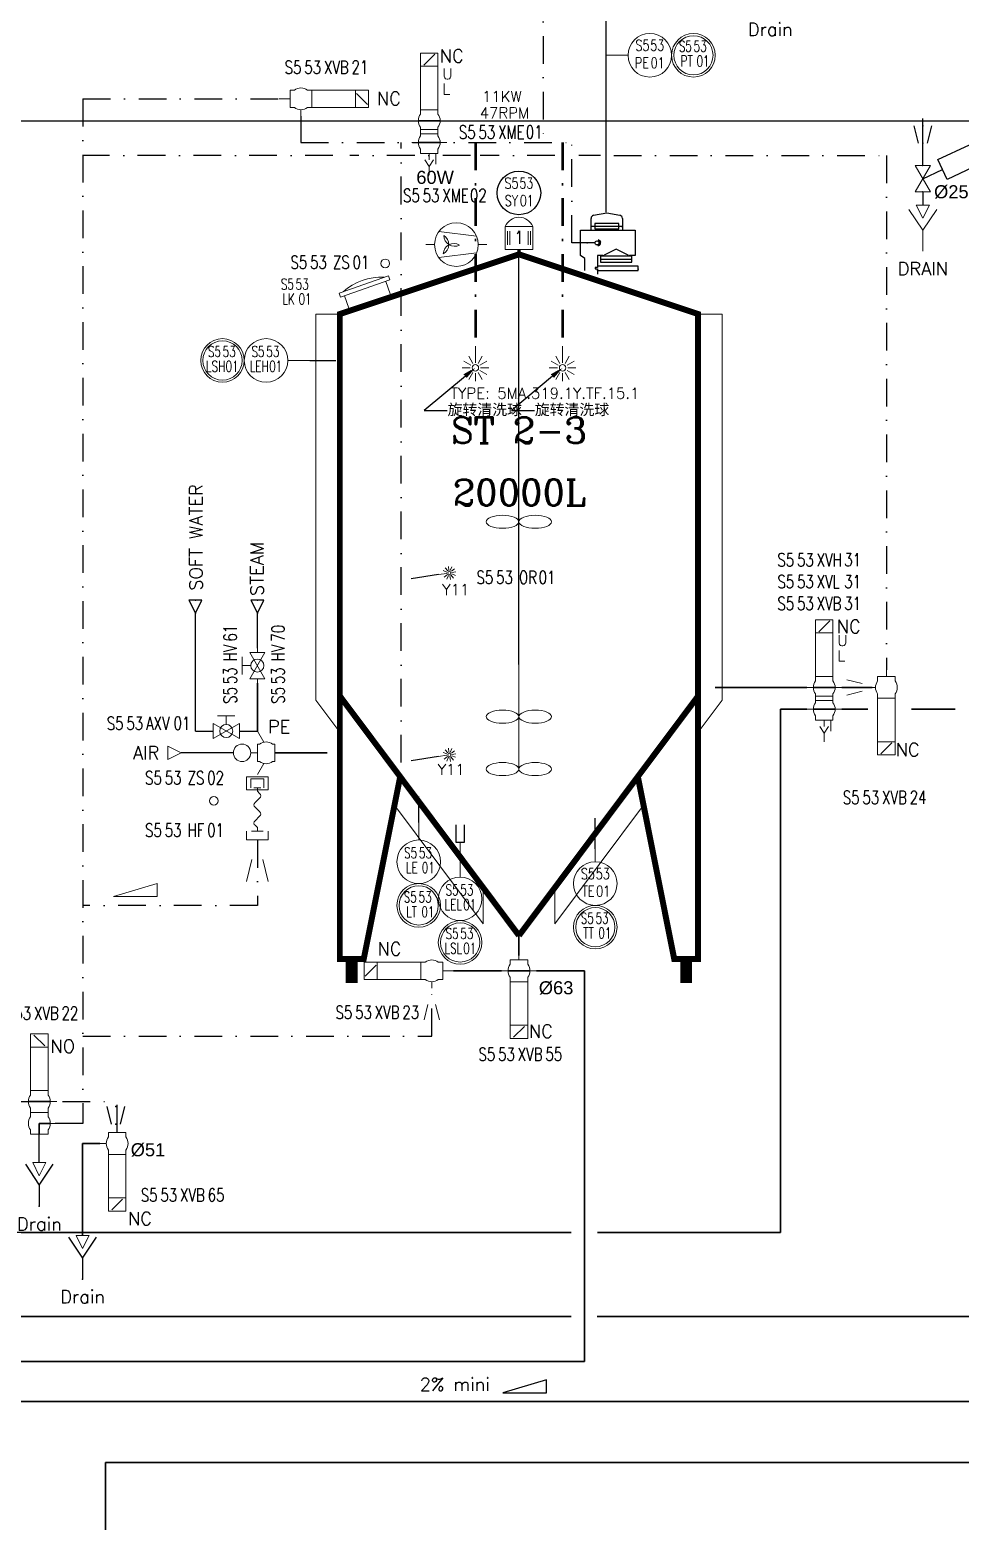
# Model space of a CAD drawing. Header units: inches. Extents: x 17763 to 19859, y 23751 to 24845.
# Drawn here: x 18336 to 18549.3, y 24300.3 to 24642.4 of the extents above; entities that cross this region are included whole.
import ezdxf
from ezdxf import colors
from ezdxf.entities.mleader import LeaderData, LeaderLine
from ezdxf.enums import TextEntityAlignment as Align
from ezdxf.math import Vec2, Vec3

# ---------------------------------------------------------------- set-up
doc = ezdxf.new("R2010")
doc.units = ezdxf.units.IN
doc.header["$MEASUREMENT"] = 0
doc.linetypes.add('DASHDOT2', pattern=[12.7, 6.35, -3.175, 0, -3.175])
for name, color, linetype, lineweight in [('15 Pipe Drain', 32, 'Continuous', 30), ('17 Pipe CIP', 4, 'DASHDOT2', 50), ('19 Pipe Process', 30, 'Continuous', 30), ('31 Equipment', 7, 'Continuous', 9), ('33 Instruments Labels', 7, 'Continuous', 9), ('43 TXT English', 7, 'Continuous', 9), ('44 TXT French', 7, 'Continuous', 9)]:
    doc.layers.add(name, color=color, linetype=linetype, lineweight=lineweight)
for name, color, linetype in [('CUVERIE', 7, 'Continuous'), ('DIAMETRE', 7, 'Continuous'), ('MATERIEL-DIVERS', 7, 'Continuous'), ('POMPES-PROCESS', 7, 'Continuous'), ('REPERES', 7, 'Continuous'), ('techn-data', 7, 'Continuous'), ('TEXTE', 7, 'Continuous'), ('TEXTES', 7, 'Continuous'), ('TUYAUTERIE-AIR INSTRUMENT', 3, 'Continuous'), ('TUYAUTERIE-EAU', 5, 'Continuous'), ('TUYAUTERIE-EGOUT', 32, 'Continuous'), ('TUYAUTERIE-GAZ', 3, 'Continuous'), ('TUYAUTERIE-NEP', 4, 'DASHDOT2'), ('TUYAUTERIE-VAPEUR', 6, 'Continuous'), ('TXT_FR', 7, 'Continuous'), ('VANNES', 7, 'Continuous')]:
    doc.layers.add(name, color=color, linetype=linetype)
doc.layers.get('REPERES').off()
doc.styles.add('ROMANC', font='romanc')
doc.styles.add('ROMANS', font='ROMANS.SHX')
doc.styles.add('ROMANT', font='romant')
doc.styles.get("Standard").update_dxf_attribs({"font": 'arial.ttf'})

# ---------------------------------------------------------------- blocks, each defined once
blk = doc.blocks.new('EGOUT')
at = {"color": 7}
for p, q in [((-3.2, 9.61), (0, 4.81)), ((0, 4.81), (3.2, 9.61)), ((0, 4.81), (0, 0))]:
    blk.add_line(p, q, dxfattribs=at)
at = {"color": 7, "extrusion": (0, -1, 0)}
blk.add_point((0, 0), dxfattribs=at)
at = {"layer": 'POMPES-PROCESS', "style": 'ROMANS'}
blk.add_attdef('EGOUT', text='', height=3, dxfattribs=at).set_placement((0, -4), align=Align.MIDDLE)
blk = doc.blocks.new('APV-VLV-SSEAT-SW44-4')
at = {"layer": '31 Equipment', "ltscale": 38}
for p, q in [((1.25, 20.25), (-1.25, 17.75)), ((-2, 7.5), (-2, 6.5)), ((2, 7.5), (2, 6.5)), ((-4, 5), (-2.5, 5)), ((-2, 2.5), (-2, 3.5)), ((2, 2.5), (2, 3.5)), ((-2.5, 0), (-4, 0)), ((-2, 2.5), (2, 2.5)), ((-2, 2.5), (-2, 1.5)), ((2, 2.5), (2, 1.5)), ((-2, -1.5), (-2, -2.5)), ((-2, -2.5), (2, -2.5)), ((0, -2.5), (0, -5)), ((2, -1.5), (2, -2.5))]:
    blk.add_line(p, q, dxfattribs=at)
at = {"layer": '31 Equipment', "lineweight": 30}
for p, q in [((-2.5, 5), (2.5, 5)), ((-2.5, 0), (0, 0)), ((0, 0), (0, -2.5))]:
    blk.add_line(p, q, dxfattribs=at)
at = {"layer": '31 Equipment'}
blk.add_line((2.5, 5), (4, 5), dxfattribs=at)
at = {"layer": '31 Equipment', "ltscale": 38}
for points in [[(-2, 17.5), (2, 17.5), (2, 20.5), (-2, 20.5)], [(-2, 7.5), (2, 7.5), (2, 17.5), (-2, 17.5)]]:
    blk.add_lwpolyline(points, close=True, dxfattribs=at)
for centre, start, end in [((0, 5), 143.1301, 216.8699), ((0, 5), 323.1301, 36.8699), ((0, 0), 143.1301, 216.8699), ((0, 0), 323.1301, 36.8699)]:
    blk.add_arc(centre, 2.5, start, end, dxfattribs=at)
blk = doc.blocks.new('APV-SIGN-ARW-FLOW-1')
at = {"layer": '31 Equipment'}
for p, q in [((-1.5, -1.5), (-1.5, 1.5)), ((-1.5, 1.5), (1.5, 0)), ((1.5, 0), (-1.5, -1.5))]:
    blk.add_line(p, q, dxfattribs=at)
blk = doc.blocks.new('APV-INS-M-L-LE2')
at = {"layer": '31 Equipment', "color": 7}
blk.add_line((5, 0), (13, 0), dxfattribs=at)
at = {"layer": '31 Equipment', "lineweight": 25}
blk.add_lwpolyline([(17, 1), (13, 1), (13, 0), (13, -1), (17, -1)], dxfattribs=at)
at = {"layer": '31 Equipment', "color": 7}
blk.add_circle((0, 0), 5, dxfattribs=at)
at = {"layer": '33 Instruments Labels', "style": 'ROMANS', "width": 0.8}
blk.add_attdef('LE?', text='', height=3, dxfattribs=at).set_placement((0, 0), align=Align.MIDDLE)
blk = doc.blocks.new('APV-INS-F-L-LS')
at = {"layer": '31 Equipment'}
for radius in [5, 4.5]:
    blk.add_circle((0, 0), radius, dxfattribs=at)
at = {"layer": '33 Instruments Labels', "style": 'ROMANS', "width": 0.8}
blk.add_attdef('LS?', text='', height=3, dxfattribs=at).set_placement((0, 0), align=Align.MIDDLE)
blk = doc.blocks.new('APV-INS-M-L-TE')
at = {"layer": '31 Equipment', "color": 7}
blk.add_line((0, -5), (0, -10), dxfattribs=at)
blk.add_circle((0, 0), 5, dxfattribs=at)
at = {"layer": '33 Instruments Labels', "style": 'ROMANS', "width": 0.8, "flags": 8}
blk.add_attdef('TE', text='', height=3, dxfattribs=at).set_placement((0, 0), align=Align.MIDDLE)
blk = doc.blocks.new('APV-INS-F-L-TT')
at = {"layer": '31 Equipment'}
for radius in [5, 4.5]:
    blk.add_circle((0, 0), radius, dxfattribs=at)
blk = doc.blocks.new('APV-TNK-ACC-MOT-1')
at = {"layer": '31 Equipment', "color": 7}
for p, q in [((3.15, 6.4), (-3.15, 6.4)), ((-3.15, 6.4), (-3.15, 1.15)), ((-2.64, 5.35), (-2.64, 2.2)), ((-2.1, 5.35), (-2.1, 2.2)), ((2.1, 5.35), (2.1, 2.2)), ((2.66, 5.35), (2.66, 2.2)), ((3.15, 1.15), (3.15, 6.4)), ((-3.15, 1.15), (3.15, 1.15))]:
    blk.add_line(p, q, dxfattribs=at)
blk.add_arc((0, 5.09), 3.41, 22.6199, 157.3801, dxfattribs=at)
at = {"layer": '31 Equipment', "ltscale": 38}
blk.add_point((0, 0), dxfattribs=at)
at = {"layer": '31 Equipment', "color": 7}
blk.add_trace([(-0.39, 0), (0.39, 0), (-0.39, 1.15), (0.39, 1.15)], dxfattribs=at)
at = {"layer": '31 Equipment', "style": 'ROMANT', "width": 0.8}
blk.add_text('1', height=3, dxfattribs=at).set_placement((0, 3.89), align=Align.MIDDLE)
blk = doc.blocks.new('APV-TNK-ACC-MANHOLE-1')
at = {"layer": '31 Equipment'}
for p, q in [((-6, 3), (-6, 4)), ((-6, 4), (6, 4)), ((6, 3), (6, 4)), ((-6, 3), (6, 3)), ((-5, 0), (-5, 3)), ((5, 3), (5, 0))]:
    blk.add_line(p, q, dxfattribs=at)
blk.add_arc((0, -8), 13, 67.3801, 112.6199, dxfattribs=at)
blk = doc.blocks.new('APV-INS-POS-GEN-1')
at = {"layer": '31 Equipment', "color": 5}
blk.add_circle((0, 0), 1, dxfattribs=at)
blk = doc.blocks.new('APV-TNK-ACC-AGIT-1')
at = {"layer": '31 Equipment'}
blk.add_line((0, 0), (0, -8), dxfattribs=at)
for centre in [(-2.5, -8), (2.5, -8)]:
    blk.add_ellipse(centre, major_axis=(-2.5, 0), ratio=0.4, dxfattribs=at)
blk = doc.blocks.new('APV-FTG-CONX-QUICK-1')
at = {"layer": '31 Equipment'}
for p, q in [((-0.5, 2.5), (2.5, 2.5)), ((-0.5, -2.5), (-0.5, 2.5)), ((0, 1.5), (2, 1.5)), ((0, 0.83), (0, -0.83)), ((2, 1.5), (2, -1.5)), ((2.5, 2.5), (2.5, -2.5)), ((2.5, -2.5), (-0.5, -2.5)), ((0, -0.83), (0, -0.83)), ((2, -1.5), (0, -1.5))]:
    blk.add_line(p, q, dxfattribs=at)
blk = doc.blocks.new('APV-FTG-CONX-HOSE-1')
at = {"layer": '31 Equipment'}
for p, q in [((-4.17, 0), (-5, 0)), ((4.17, 0), (5, 0))]:
    blk.add_line(p, q, dxfattribs=at)
for points in [[(-4.17, 0), (-3.63, 0.5), (-3.42, 0.71), (-3.13, 0.79), (-2.83, 0.71), (-2.58, 0.5), (-1.54, -0.5), (-1.33, -0.71), (-1.04, -0.79), (-0.75, -0.71), (-0.5, -0.5), (0, 0)], [(0, 0), (0.54, 0.5), (0.75, 0.71), (1.04, 0.79), (1.33, 0.71), (1.58, 0.5), (2.62, -0.5), (2.83, -0.71), (3.12, -0.79), (3.42, -0.71), (3.67, -0.5), (4.17, 0)]]:
    blk.add_lwpolyline(points, dxfattribs=at)
blk = doc.blocks.new('APV-FTG-CONX-SCREWED-1')
at = {"layer": '31 Equipment'}
for p, q in [((0, 2.5), (2, 2.5)), ((0, 1.33), (0, -1.33)), ((2, 2.5), (2, -2.5)), ((0, -1.33), (0, -1.33)), ((2, -2.5), (0, -2.5))]:
    blk.add_line(p, q, dxfattribs=at)
blk = doc.blocks.new('APV-FCE-GEN-REDCON-1')
at = {"layer": '31 Equipment', "color": 7}
for p, q in [((-2.5, 2.5), (2.5, 1.25)), ((2.5, 1.25), (2.5, 1.25)), ((2.5, -1.25), (-2.5, -2.5))]:
    blk.add_line(p, q, dxfattribs=at)
blk = doc.blocks.new('APV-SIGN-FLOW-SLOPE-1')
at = {"layer": '31 Equipment'}
blk.add_lwpolyline([(-5, 2), (5, 2), (5, 5), (-5, 2)], dxfattribs=at)
at = {"layer": '31 Equipment', "style": 'ROMANS'}
blk.add_attdef('%', text='', height=2, rotation=16.6992, dxfattribs=at).set_placement((-0.64, 4.87), align=Align.MIDDLE)
blk = doc.blocks.new('APV-INS-M-L-LE1')
at = {"layer": '31 Equipment', "color": 7}
blk.add_line((0, -5), (0, -10), dxfattribs=at)
blk.add_circle((0, 0), 5, dxfattribs=at)
blk = doc.blocks.new('APV-INS-F-L-LT')
at = {"layer": '31 Equipment'}
for radius in [5, 4.5]:
    blk.add_circle((0, 0), radius, dxfattribs=at)
blk = doc.blocks.new('SPB')
at = {"color": 7}
for p, q in [((0, -6), (0, 0)), ((-2.598, -9), (-1.302, -8.25)), ((-2.124, -9.624), (-1.062, -8.562)), ((-1.5, -10.098), (-0.75, -8.802)), ((-0.774, -10.398), (-0.39, -8.952)), ((0, -10.5), (0, -9)), ((0.774, -10.398), (0.39, -8.952)), ((1.5, -10.098), (0.75, -8.802)), ((2.124, -9.624), (1.062, -8.562)), ((2.598, -9), (1.302, -8.25))]:
    blk.add_line(p, q, dxfattribs=at)
blk.add_circle((0, -7.5), 1.5, dxfattribs=at)
at = {"color": 7, "extrusion": (0, 1, 0)}
blk.add_point((0, 0), dxfattribs=at)
blk = doc.blocks.new('GOAVEC')
at = {"layer": 'MATERIEL-DIVERS'}
for p, q in [((0.48, 11.27), (3, 11.77)), ((3, 11.77), (5.52, 11.27)), ((0, 8.4), (0, 10.68)), ((0, 9.21), (6, 9.21)), ((5.28, 9.71), (0.72, 9.71)), ((0.72, 9.71), (0.72, 8.7)), ((0.72, 8.7), (5.28, 8.7)), ((5.28, 8.7), (5.28, 9.71)), ((6, 10.68), (6, 8.4)), ((-0.74, 6), (-2.03, 6)), ((-2, 8.4), (8.4, 8.4)), ((-2, 3.6), (-2, 8.4)), ((8.4, 8.4), (8.4, 3.6)), ((-1.2, 3), (-2, 3.6)), ((-1.2, 0.7), (-1.2, 3)), ((2.26, 3.6), (1.2, 3.6)), ((1.2, 3.6), (1.2, 1.27)), ((1.8, 3.49), (1.8, 2.29)), ((7.8, 3.49), (1.8, 3.49)), ((1.8, 2.89), (7.8, 2.89)), ((4.8, 4.8), (2.53, 3.66)), ((7.07, 3.66), (4.8, 4.8)), ((8.4, 3.6), (7.34, 3.6)), ((7.8, 2.29), (7.8, 3.49)), ((0.76, 1.27), (0.76, 1.01)), ((1.2, 1.27), (0.76, 1.27)), ((0.76, 1.01), (1.2, 1.01)), ((9, 1.52), (1.19, 1.52)), ((1.19, 1.01), (1.19, 0.72)), ((1.19, 0.72), (9, 0.72)), ((1.2, 1.01), (1.2, 0)), ((1.8, 2.29), (7.8, 2.29)), ((9, 0.72), (9, 1.52))]:
    blk.add_line(p, q, dxfattribs=at)
for centre, start, end in [((0.6, 10.68), 101.3099, 180), ((5.4, 10.68), 0, 78.6901), ((2.26, 4.2), 270, 296.5651), ((7.34, 4.2), 243.4349, 270)]:
    blk.add_arc(centre, 0.6, start, end, dxfattribs=at)
at = {"layer": 'MATERIEL-DIVERS', "color": 7, "extrusion": (1, 0, 0)}
for p in [(6, 9), (9, 1)]:
    blk.add_point(p, dxfattribs=at)
at = {"layer": 'MATERIEL-DIVERS', "color": 2}
for p in [(6, 9), (-2, 6), (9, 1)]:
    blk.add_point(p, dxfattribs=at)
at = {"layer": 'MATERIEL-DIVERS', "color": 7, "extrusion": (-1, 0, 0)}
blk.add_point((-2, 6), dxfattribs=at)
at = {"layer": 'MATERIEL-DIVERS', "xscale": 0.2499010929244832, "yscale": 0.2499010929244832, "zscale": 0.2499010929244832, "rotation": 90}
blk.add_blockref('SPB', (-0.74, 6), dxfattribs=at)
blk = doc.blocks.new('INSTR-M-L-SY')
at = {"layer": 'MATERIEL-DIVERS', "color": 7}
blk.add_circle((0, 0), 5, dxfattribs=at)
blk = doc.blocks.new('APV-VLV-SSEAT-SW42-3')
at = {"layer": '31 Equipment', "ltscale": 38}
for p, q in [((1.25, 15.25), (-1.25, 12.75)), ((-2, 2.5), (-2, 1.5)), ((2, 2.5), (2, 1.5)), ((-2, -2.5), (-2, -1.5)), ((2, -2.5), (-2, -2.5)), ((-2, -2.5), (2, -2.5)), ((0, -2.5), (0, -5)), ((2, -2.5), (2, -1.5))]:
    blk.add_line(p, q, dxfattribs=at)
at = {"layer": '31 Equipment'}
for p, q in [((-4, 0), (-2.5, 0)), ((2.5, 0), (4, 0))]:
    blk.add_line(p, q, dxfattribs=at)
at = {"layer": '31 Equipment', "lineweight": 30}
blk.add_line((2.5, 0), (-2.5, 0), dxfattribs=at)
at = {"layer": '31 Equipment', "ltscale": 38}
for points in [[(-2, 12.5), (2, 12.5), (2, 15.5), (-2, 15.5)], [(-2, 2.5), (2, 2.5), (2, 12.5), (-2, 12.5)]]:
    blk.add_lwpolyline(points, close=True, dxfattribs=at)
for start, end in [(143.1301, 216.8699), (323.1301, 36.8699)]:
    blk.add_arc((0, 0), 2.5, start, end, dxfattribs=at)
blk = doc.blocks.new('APV-VLV-SSEAT-SW41-3')
at = {"layer": '31 Equipment', "ltscale": 38}
for p, q in [((1.25, 15.25), (-1.25, 12.75)), ((-2, 2.5), (-2, 1.5)), ((2, 2.5), (2, 1.5)), ((2.5, 0), (4, 0)), ((-2, -2.5), (-2, -1.5)), ((2, -2.5), (-2, -2.5)), ((-2, -2.5), (2, -2.5)), ((0, -2.5), (0, -5)), ((2, -2.5), (2, -1.5))]:
    blk.add_line(p, q, dxfattribs=at)
for points in [[(-2, 12.5), (2, 12.5), (2, 15.5), (-2, 15.5)], [(-2, 2.5), (2, 2.5), (2, 12.5), (-2, 12.5)]]:
    blk.add_lwpolyline(points, close=True, dxfattribs=at)
for start, end in [(143.1301, 216.8699), (323.1301, 36.8699)]:
    blk.add_arc((0, 0), 2.5, start, end, dxfattribs=at)
blk = doc.blocks.new('APV-VLV-SAMPL-PRD20-2')
at = {"layer": '31 Equipment', "ltscale": 38}
for p, q in [((-2.54, 2.44), (-4, 5)), ((-4, 0), (-5.5, 0)), ((-4, 2), (-3.5, 2)), ((-4, 2), (-4, -2)), ((0, 2), (-0.5, 2)), ((0, 2), (0, -2)), ((0, -2), (0, 2)), ((-4, -2), (-3.5, -2)), ((-2.54, -2.44), (-4, -5)), ((0, -2), (-0.5, -2))]:
    blk.add_line(p, q, dxfattribs=at)
at = {"layer": '31 Equipment'}
blk.add_circle((-7.5, 0), 2, dxfattribs=at)
at = {"layer": '31 Equipment', "ltscale": 38}
for start, end in [(53.1301, 126.8699), (233.1301, 306.8699)]:
    blk.add_arc((-2, 0), 2.5, start, end, dxfattribs=at)
blk = doc.blocks.new('FLE23-A')
at = {"color": 7}
for p, q in [((0, 1.5), (-3, 0)), ((-3, 0), (0, -1.5)), ((0, -1.5), (0, 1.5))]:
    blk.add_line(p, q, dxfattribs=at)
at = {"layer": 'MATERIEL-DIVERS', "color": 7, "extrusion": (-1, 0, 0)}
blk.add_point((-3, 0), dxfattribs=at)
at = {"layer": 'MATERIEL-DIVERS', "color": 2}
for p in [(-3, 0), (0, 0)]:
    blk.add_point(p, dxfattribs=at)
at = {"layer": 'MATERIEL-DIVERS', "color": 7, "extrusion": (1, 0, 0)}
blk.add_point((0, 0), dxfattribs=at)
blk = doc.blocks.new('APV-VLVM-BALL-KHV+MF-1')
at = {"layer": '31 Equipment'}
for p, q in [((-2, 3.5), (2, 3.5)), ((0, 1.5), (0, 3.5)), ((-3, 1.734), (-3, -1.734)), ((-3, -1.734), (3, 1.734)), ((3, -1.734), (-3, 1.734)), ((3, 1.734), (3, -1.734))]:
    blk.add_line(p, q, dxfattribs=at)
at = {"layer": '31 Equipment', "ltscale": 38}
for p, q in [((-3, 0), (-4, 0)), ((3, 0), (4, 0))]:
    blk.add_line(p, q, dxfattribs=at)
at = {"layer": '31 Equipment'}
blk.add_circle((0, 0), 1.5, dxfattribs=at)
blk = doc.blocks.new('APV-VLV-DSEAT-DA34-3')
at = {"layer": '31 Equipment', "ltscale": 38}
for p, q in [((1.25, 20.25), (-1.25, 17.75)), ((-2, 7.5), (-2, 6.5)), ((2, 7.5), (2, 6.5)), ((-4, 5), (-2.5, 5)), ((-2, 3), (-2, 3.5)), ((2, 3), (2, 3.5)), ((4, 5), (2.5, 5)), ((-2, 2), (-2, 1.5)), ((2, 2), (2, 1.5)), ((-4, 0), (-2.5, 0)), ((-2, -2.5), (-2, -1.5)), ((-2, -2.5), (2, -2.5)), ((0, -2.5), (0, -4)), ((1.5, -2.5), (1.5, -5)), ((2, -2.5), (2, -1.5)), ((2.5, 0), (4, 0)), ((0, -5.5), (-1, -4)), ((1, -4), (0, -5.5)), ((0, -5.5), (0, -7.5))]:
    blk.add_line(p, q, dxfattribs=at)
at = {"layer": '31 Equipment', "lineweight": 30}
for p, q in [((-2.5, 5), (2.5, 5)), ((-2.5, 0), (2.5, 0))]:
    blk.add_line(p, q, dxfattribs=at)
at = {"layer": '31 Equipment', "ltscale": 38}
for points in [[(-2, 17.5), (2, 17.5), (2, 20.5), (-2, 20.5)], [(-2, 7.5), (2, 7.5), (2, 17.5), (-2, 17.5)], [(-2, 3), (2, 3), (2, 2), (-2, 2)]]:
    blk.add_lwpolyline(points, close=True, dxfattribs=at)
for centre, start, end in [((0, 5), 143.1301, 216.8699), ((0, 5), 323.1301, 36.8699), ((0, 0), 143.1301, 216.8699), ((0, 0), 323.1301, 36.8699)]:
    blk.add_arc(centre, 2.5, start, end, dxfattribs=at)
at = {"layer": '31 Equipment', "style": 'ROMANS', "flags": 8}
for tag, p in [('U', (3, 14.5)), ('L', (3, 11))]:
    blk.add_attdef(tag, p, '', height=2.5, dxfattribs=at)
blk = doc.blocks.new('APV-TNK-ACC-SPRAYBALL-1')
at = {"layer": '31 Equipment'}
for p, q in [((0, -3.81), (0, 0)), ((-0.6, -3.97), (-1.53, -2.35)), ((0.6, -3.97), (1.53, -2.35)), ((-1.19, -5), (-3.05, -5)), ((-1.03, -4.4), (-2.65, -3.47)), ((-1.03, -5.6), (-2.65, -6.53)), ((-0.6, -6.03), (-1.53, -7.65)), ((0, -6.19), (0, -8.05)), ((0.6, -6.03), (1.53, -7.65)), ((1.03, -4.4), (2.65, -3.47)), ((1.03, -5.6), (2.65, -6.53)), ((1.19, -5), (3.05, -5))]:
    blk.add_line(p, q, dxfattribs=at)
blk.add_circle((0, -5), 0.738, dxfattribs=at)
blk = doc.blocks.new('APV-INS-M-L-PE')
at = {"layer": '31 Equipment', "color": 7}
blk.add_line((0, -5), (0, -10), dxfattribs=at)
blk.add_circle((0, 0), 5, dxfattribs=at)
at = {"layer": '33 Instruments Labels', "style": 'ROMANS', "width": 0.8, "flags": 8}
blk.add_attdef('PE', text='', height=3, dxfattribs=at).set_placement((0, 0), align=Align.MIDDLE)
blk = doc.blocks.new('APV-INS-F-L-PT')
at = {"layer": '31 Equipment'}
for radius in [5, 4.5]:
    blk.add_circle((0, 0), radius, dxfattribs=at)
blk = doc.blocks.new('REPINS2')
at = {"layer": 'TEXTES', "style": 'ROMANS', "width": 0.7}
for tag, p in [('ZONE', (-3.35, 0.8)), ('SOUSZONE', (0.05, 0.8)), ('NUM', (0.7, -2.6))]:
    blk.add_attdef(tag, p, '', height=2.5, dxfattribs=at)
blk.add_attdef('ELEMENT', text='', height=2.5, dxfattribs=at).set_placement((-1.56, -2.59), align=Align.CENTER)
blk = doc.blocks.new('REPNORM')
at = {"layer": 'TEXTES', "style": 'ROMANS', "width": 0.75}
for tag, p in [('ZONE', (-9.75, -1.25)), ('SOUSZONE', (-5.25, -1.25)), ('ELEMENT', (0, -1.25)), ('NUM', (4.5, -1.25))]:
    blk.add_attdef(tag, p, '', height=3, dxfattribs=at)
blk = doc.blocks.new('REPINS')
at = {"layer": 'TEXTES', "style": 'ROMANS', "width": 0.75}
for tag, p in [('ZONE', (-3.3, 1)), ('SOUSZONE', (0.1, 1)), ('NUM', (0.2, -3))]:
    blk.add_attdef(tag, p, '', height=2.5, dxfattribs=at)
blk.add_attdef('ELEMENT', text='', height=2.5, dxfattribs=at).set_placement((-0.2, -3), align=Align.RIGHT)
blk = doc.blocks.new('REPNORM1')
at = {"layer": 'TEXTES', "style": 'ROMANS', "width": 0.75}
for tag, p in [('ZONE', (-9.75, -1.25)), ('SOUSZONE', (-5.25, -1.25)), ('ELEMENT', (-0.75, -1.25)), ('NUM', (5.59, -1.22))]:
    blk.add_attdef(tag, p, '', height=3, dxfattribs=at)
blk = doc.blocks.new('PENTE-G')
at = {"layer": 'MATERIEL-DIVERS'}
blk.add_lwpolyline([(-5, 2), (5, 2), (5, 5), (-5, 2)], dxfattribs=at)
blk = doc.blocks.new('APV-PMP-GEN-FAN-1')
at = {"layer": '31 Equipment', "ltscale": 38}
for p, q in [((-5, 0), (-7, 0)), ((5, 0), (7, 0))]:
    blk.add_line(p, q, dxfattribs=at)
at = {"layer": '31 Equipment', "color": 7}
for p, q in [((4.62, 1.91), (-4.01, 2.99)), ((-3.44, 2.92), (-3.44, 2.92)), ((-4.03, -2.96), (4.65, -1.85))]:
    blk.add_line(p, q, dxfattribs=at)
blk.add_circle((0, 0), 5, dxfattribs=at)
for centre, radius, start, end in [((-4.14, 0.04), 2.42, 297.7105, 59.0333), ((-0.6, -2.14), 2.41, 57.3705, 179.0726), ((-0.42, 2.11), 2.48, 179.801, 296.7761)]:
    blk.add_arc(centre, radius, start, end, dxfattribs=at)
blk = doc.blocks.new('APV-TNK-INSULAT-13')
at = {"layer": '31 Equipment', "color": 7}
for p, q in [((-24.69, 86.85), (-28.01, 86.85)), ((-28.01, 86.85), (-28.01, 33.18)), ((25.11, 86.85), (28.43, 86.85)), ((28.43, 86.85), (28.43, 33.18)), ((-4.77, 7.11), (-4.77, 2.1)), ((5.19, 7.11), (5.19, 2.1))]:
    blk.add_line(p, q, dxfattribs=at)
at = {"layer": '31 Equipment'}
for p, q in [((-24.69, 28.74), (-24.69, 86.85)), ((25.11, 28.74), (25.11, 86.85)), ((-28.01, 33.18), (-24.69, 28.74)), ((28.43, 33.18), (25.11, 28.74)), ((-17.09, 18.58), (-16.3, 22.54)), ((-16.3, 22.54), (-4.77, 7.11)), ((16.73, 22.54), (5.19, 7.11)), ((17.52, 18.58), (16.73, 22.54)), ((-17.09, 18.58), (-4.77, 2.1)), ((17.52, 18.58), (5.19, 2.1))]:
    blk.add_line(p, q, dxfattribs=at)
blk = doc.blocks.new('APV-TNK-GEN-12')
at = {"layer": '31 Equipment', "color": 7}
for points, const_width in [([(-16.3, 28.54), (-21.37, 3.17), (-24.69, 3.17), (-24.69, 92.85), (0.21, 101.15), (25.11, 92.85), (25.11, 3.17), (21.79, 3.17), (16.73, 28.54)], 0.83), ([(-24.69, 39.75), (0.21, 6.45)], 0.83), ([(25.11, 39.75), (0.21, 6.45)], 0.83), ([(-23.03, 3.17), (-23.03, -0.15)], 1.66), ([(23.45, 3.17), (23.45, -0.15)], 1.66)]:
    blk.add_lwpolyline(points, dxfattribs=dict(at, const_width=const_width))
blk = doc.blocks.new('CR')
at = {"color": 7}
for p, q in [((-2.5, 2.5), (2.5, 1.25)), ((2.5, 1.25), (2.5, 1.25)), ((2.5, -1.25), (-2.5, -2.5))]:
    blk.add_line(p, q, dxfattribs=at)
at = {"color": 7, "extrusion": (-1, 0, 0)}
blk.add_point((-2.5, 0), dxfattribs=at)
at = {"color": 7, "extrusion": (1, 0, 0)}
blk.add_point((2.5, 0), dxfattribs=at)
blk = doc.blocks.new('APV-FTG-GEN-DRAIN-1')
at = {"layer": '31 Equipment'}
for p, q in [((-3.2, 9.61), (0, 4.81)), ((0, 4.81), (3.2, 9.61)), ((0, 0), (0, 4.81))]:
    blk.add_line(p, q, dxfattribs=at)
at = {"layer": '43 TXT English', "style": 'ROMANS'}
blk.add_attdef('DRAIN', text='', height=3, dxfattribs=at).set_placement((0, -4), align=Align.MIDDLE)
at = {"layer": '44 TXT French', "style": 'ROMANS'}
blk.add_attdef('EGOUT', text='', height=3, dxfattribs=at).set_placement((0, -4), align=Align.MIDDLE)
blk = doc.blocks.new('VANNE SIEGE INCLINE')
at = {"color": 7}
for p, q in [((-3, 1.73), (-3, -1.73)), ((-3, -1.73), (3, 1.73)), ((3, -1.73), (-3, 1.73)), ((3, 1.73), (3, -1.73))]:
    blk.add_line(p, q, dxfattribs=at)
at = {"color": 7, "extrusion": (-1, 0, 0)}
blk.add_point((-3, 0), dxfattribs=at)
at = {"color": 7, "extrusion": (1, 0, 0)}
blk.add_point((3, 0), dxfattribs=at)
at = {"layer": 'VANNES'}
for p, q in [((3.23, 12.84), (-0.15, 5.59)), ((7.76, 10.73), (3.23, 12.84)), ((4.38, 3.47), (7.76, 10.73)), ((-0.15, 5.59), (4.38, 3.47)), ((0, 0), (2.11, 4.53))]:
    blk.add_line(p, q, dxfattribs=at)

msp = doc.modelspace()

# ---------------------------------------------------------------- linework, layer by layer
at = {"layer": '15 Pipe Drain'}
for q in [(18348.05, 24365.81), (18351.97, 24386.9)]:
    msp.add_line((18348.05, 24386.9), q, dxfattribs=at)
at = {"layer": '17 Pipe CIP'}
for p, q in [((18438.13, 24616.52), (18438.13, 24569.82)), ((18458.13, 24616.52), (18458.13, 24569.82))]:
    msp.add_line(p, q, dxfattribs=at)
at = {"layer": '19 Pipe Process'}
for p, q in [((18388.13, 24481.52), (18388.13, 24492.52)), ((18493.13, 24491.52), (18514.13, 24491.52)), ((18522.13, 24491.52), (18529.13, 24491.52)), ((18508.13, 24486.52), (18508.13, 24366.52)), ((18514.13, 24486.52), (18508.13, 24486.52)), ((18528.13, 24486.52), (18522.13, 24486.52)), ((18547.13, 24486.52), (18538.13, 24486.52)), ((18539.13, 24486.52), (18548.13, 24486.52)), ((18392.13, 24476.52), (18404.13, 24476.52)), ((18448.13, 24434.61), (18448.13, 24430.02)), ((18433.13, 24426.52), (18444.13, 24426.52)), ((18452.13, 24426.52), (18463.13, 24426.52)), ((18463.13, 24426.52), (18463.13, 24336.91)), ((18154.38, 24366.52), (18460.13, 24366.52)), ((18466.13, 24366.52), (18508.13, 24366.52)), ((18460.09, 24347.24), (18154.56, 24347.24)), ((18619.87, 24347.24), (18466.08, 24347.24)), ((18463.13, 24336.91), (18213.32, 24336.91)), ((18283.32, 24327.71), (18623.13, 24327.71)), ((18353.32, 24184.22), (18353.32, 24313.7)), ((18353.32, 24313.7), (18913.13, 24313.7))]:
    msp.add_line(p, q, dxfattribs=at)
at = {"layer": 'CUVERIE'}
for p, q in [((18400.13, 24566.52), (18406.13, 24566.52)), ((18425.13, 24460.52), (18425.13, 24466.52)), ((18465.63, 24454.52), (18465.63, 24461.52))]:
    msp.add_line(p, q, dxfattribs=at)
at = {"layer": 'MATERIEL-DIVERS'}
msp.add_line((18448.11, 24496.81), (18448.13, 24590.86), dxfattribs=at)
at = {"layer": 'TUYAUTERIE-AIR INSTRUMENT'}
msp.add_line((18382.63, 24476.52), (18370.63, 24476.52), dxfattribs=at)
at = {"layer": 'TUYAUTERIE-EAU'}
for p, q in [((17838.2, 24621.52), (19401.28, 24621.52)), ((18540.74, 24611.14), (18540.74, 24622.02)), ((18373.93, 24500.52), (18373.93, 24508.52)), ((18373.93, 24481.52), (18373.93, 24500.52)), ((18373.93, 24481.52), (18378, 24481.52)), ((18384, 24481.52), (18388.13, 24481.52))]:
    msp.add_line(p, q, dxfattribs=at)
at = {"layer": 'TUYAUTERIE-EGOUT'}
for p, q in [((18540.74, 24605.14), (18540.74, 24602.14)), ((18338.13, 24382.52), (18338.13, 24389.02))]:
    msp.add_line(p, q, dxfattribs=at)
at = {"layer": 'TUYAUTERIE-GAZ'}
msp.add_line((18468.13, 24600.52), (18468.13, 24672.52), dxfattribs=at)
msp.add_line((18468.13, 24600.52), (18468.13, 24672.52), dxfattribs=at)
msp.add_line((18468.13, 24600.52), (18468.13, 24672.52), dxfattribs=at)
at = {"layer": 'TUYAUTERIE-NEP'}
for p, q in [((18453.68, 24666.52), (18453.68, 24616.52)), ((18348.13, 24626.52), (18348.13, 24391.52)), ((18348.13, 24626.52), (18393.13, 24626.52)), ((18398.13, 24622.52), (18398.13, 24616.52)), ((18398.13, 24616.52), (18460.24, 24616.52)), ((18421.12, 24474.33), (18421.12, 24616.52)), ((18460.24, 24593.52), (18460.24, 24616.52)), ((18405.43, 24613.52), (18348.13, 24613.52)), ((18437.01, 24613.52), (18409.36, 24613.52)), ((18456.37, 24613.52), (18439.2, 24613.52)), ((18466.79, 24613.52), (18461.84, 24613.52)), ((18469.9, 24613.52), (18532.38, 24613.52)), ((18532.38, 24613.52), (18532.38, 24495.52)), ((18462.13, 24593.52), (18460.24, 24593.52)), ((18429.69, 24517.39), (18421.12, 24516.06)), ((18429.69, 24475.66), (18421.12, 24474.33)), ((18388.13, 24456.52), (18388.13, 24441.52)), ((18388.13, 24441.52), (18348.13, 24441.52)), ((18428.13, 24411.52), (18428.13, 24422.52)), ((18348.13, 24411.52), (18428.13, 24411.52)), ((18330.63, 24396.52), (18355.97, 24396.52)), ((18355.97, 24389.4), (18355.97, 24396.52)), ((18348.13, 24391.52), (18341.13, 24391.52))]:
    msp.add_line(p, q, dxfattribs=at)
at = {"layer": 'TUYAUTERIE-VAPEUR'}
msp.add_line((18388.13, 24500.52), (18388.13, 24508.52), dxfattribs=at)

# ---------------------------------------------------------------- block references
at = {"layer": '17 Pipe CIP', "xscale": -0.5, "yscale": 0.5, "rotation": 98.82907370450727}
for p in [(18429.69, 24517.39), (18429.69, 24475.66)]:
    msp.add_blockref('APV-TNK-ACC-SPRAYBALL-1', p, dxfattribs=at)
at = {"layer": '31 Equipment', "xscale": -1, "rotation": 270}
msp.add_blockref('VANNE SIEGE INCLINE', (18540.74, 24608.21), dxfattribs=at)
at = {"layer": '31 Equipment', "xscale": 1.65, "yscale": 1.65, "zscale": 1.1}
for name, p in [('APV-TNK-GEN-12', (18447.78, 24423.96)), ('APV-TNK-INSULAT-13', (18447.78, 24433.86))]:
    msp.add_blockref(name, p, dxfattribs=at)
at = {"layer": '31 Equipment'}
for p in [(18438.13, 24569.82), (18458.13, 24569.82)]:
    msp.add_blockref('APV-TNK-ACC-SPRAYBALL-1', p, dxfattribs=at)
at = {"layer": '33 Instruments Labels', "xscale": -1, "rotation": 270}
msp.add_blockref('APV-INS-M-L-PE', (18478.13, 24636.52), dxfattribs=at)
at = {"layer": '33 Instruments Labels'}
for name, p in [('APV-INS-F-L-PT', (18488.13, 24636.52)), ('INSTR-M-L-SY', (18448.11, 24604.94)), ('APV-INS-POS-GEN-1', (18417.46, 24588.79)), ('APV-INS-F-L-LS', (18380.13, 24566.52)), ('APV-INS-POS-GEN-1', (18378.13, 24465.52)), ('APV-INS-F-L-LT', (18425.13, 24441.52)), ('APV-INS-F-L-TT', (18465.63, 24436.52))]:
    msp.add_blockref(name, p, dxfattribs=at)
for name, p, rotation in [('APV-INS-M-L-LE1', (18390.13, 24566.52), 90), ('APV-INS-M-L-LE1', (18425.13, 24451.52), 180), ('APV-INS-M-L-LE2', (18434.63, 24443.02), 90), ('APV-INS-M-L-TE', (18465.63, 24446.52), 180), ('APV-INS-F-L-LS', (18434.63, 24433.02), 270)]:
    msp.add_blockref(name, p, dxfattribs=dict(at, rotation=rotation))
at = {"layer": '33 Instruments Labels', "xscale": -1.5, "yscale": 1.5, "zscale": 1.5}
for p in [(18448.11, 24541.52), (18448.11, 24496.81), (18448.11, 24484.79)]:
    msp.add_blockref('APV-TNK-ACC-AGIT-1', p, dxfattribs=at)
at = {"layer": 'CUVERIE', "xscale": 1.199999999999999, "yscale": 1.199999999999999, "zscale": 1.199999999999999}
msp.add_blockref('GOAVEC', (18464.66, 24586.29), dxfattribs=at)
at = {"layer": 'CUVERIE'}
msp.add_blockref('APV-TNK-ACC-MOT-1', (18448.13, 24590.86), dxfattribs=at)
at = {"layer": 'CUVERIE', "rotation": 19.38190026969543}
msp.add_blockref('APV-TNK-ACC-MANHOLE-1', (18413.85, 24580.18), dxfattribs=at)
at = {"layer": 'MATERIEL-DIVERS'}
ref = msp.add_blockref('EGOUT', (18505.74, 24645.52), dxfattribs=dict(at, xscale=-1))
ref.add_attrib('EGOUT', 'Drain', dxfattribs={"layer": 'POMPES-PROCESS', "height": 3, "style": 'ROMANS'}).set_placement((18505.74, 24642.52), align=Align.MIDDLE)
for name, p, xscale, yscale, zscale, rotation in [('CR', (18540.74, 24618.36), 0.8, 0.8, 0.8, 270), ('APV-FCE-GEN-REDCON-1', (18525.07, 24491.52), -0.7, 0.7, 0.7, 180), ('APV-FCE-GEN-REDCON-1', (18428.13, 24417.02), 0.7, 0.7, 0.7, 90), ('CR', (18355.68, 24393.36), 0.8, 0.8, 0.8, 270)]:
    msp.add_blockref(name, p, dxfattribs=dict(at, xscale=xscale, yscale=yscale, zscale=zscale, rotation=rotation))
ref = msp.add_blockref('APV-FTG-GEN-DRAIN-1', (18540.74, 24591.57), dxfattribs=at)
ref.add_attrib('DRAIN', 'DRAIN', dxfattribs={"layer": '43 TXT English', "height": 3, "style": 'ROMANS'}).set_placement((18540.74, 24587.57), align=Align.MIDDLE)
for name, p, rotation in [('APV-SIGN-ARW-FLOW-1', (18540.74, 24600.64), 270), ('FLE23-A', (18373.93, 24511.52), 90), ('FLE23-A', (18388.13, 24511.52), 90), ('APV-FTG-CONX-QUICK-1', (18388.13, 24468.52), 90), ('APV-FTG-CONX-HOSE-1', (18388.13, 24463.52), 90), ('APV-FTG-CONX-SCREWED-1', (18388.13, 24458.52), 270), ('APV-FCE-GEN-REDCON-1', (18388.13, 24449.52), 90), ('APV-SIGN-ARW-FLOW-1', (18338.13, 24381.02), 270), ('APV-SIGN-ARW-FLOW-1', (18348.05, 24364.31), 270)]:
    msp.add_blockref(name, p, dxfattribs=dict(at, rotation=rotation))
for name, p in [('APV-PMP-GEN-FAN-1', (18433.77, 24593.09)), ('APV-SIGN-FLOW-SLOPE-1', (18360.13, 24441.52)), ('PENTE-G', (18449.4, 24327.71))]:
    msp.add_blockref(name, p, dxfattribs=at)
for p in [(18338.13, 24372.52), (18348.05, 24355.81)]:
    msp.add_blockref('EGOUT', p, dxfattribs=at).add_auto_attribs({'EGOUT': 'Drain'})
at = {"layer": 'REPERES'}
for name, p, values in [('REPINS', (18478.13, 24636.54), {'ZONE': 'S5', 'SOUSZONE': '53', 'ELEMENT': 'PE', 'NUM': '01'}), ('REPINS2', (18488.13, 24636.54), {'ZONE': 'S5', 'SOUSZONE': '53', 'NUM': '01', 'ELEMENT': 'PT'}), ('REPNORM1', (18404.13, 24633.52), {'ZONE': 'S5', 'SOUSZONE': '53', 'ELEMENT': 'XVB', 'NUM': '21'}), ('REPNORM1', (18444.09, 24618.63), {'ZONE': 'S5', 'SOUSZONE': '53', 'ELEMENT': 'XME', 'NUM': '01'}), ('REPINS', (18448.11, 24604.94), {'ZONE': 'S5', 'SOUSZONE': '53', 'ELEMENT': 'SY', 'NUM': '01'}), ('REPNORM1', (18431.28, 24604.11), {'ZONE': 'S5', 'SOUSZONE': '53', 'ELEMENT': 'XME', 'NUM': '02'}), ('REPNORM', (18405.46, 24588.79), {'ZONE': 'S5', 'SOUSZONE': '53', 'ELEMENT': 'ZS', 'NUM': '01'}), ('REPINS2', (18396.86, 24581.96), {'ZONE': 'S5', 'SOUSZONE': '53', 'NUM': '01', 'ELEMENT': 'LK'}), ('REPINS2', (18380.13, 24566.52), {'ZONE': 'S5', 'SOUSZONE': '53', 'NUM': '01', 'ELEMENT': 'LSH'}), ('REPINS2', (18390.13, 24566.52), {'ZONE': 'S5', 'SOUSZONE': '53', 'NUM': '01', 'ELEMENT': 'LEH'}), ('REPNORM1', (18517.13, 24520.52), {'ZONE': 'S5', 'SOUSZONE': '53', 'ELEMENT': 'XVH', 'NUM': '31'}), ('REPNORM', (18448.13, 24516.52), {'ZONE': 'S5', 'SOUSZONE': '53', 'ELEMENT': 'OR', 'NUM': '01'}), ('REPNORM1', (18517.13, 24510.52), {'ZONE': 'S5', 'SOUSZONE': '53', 'ELEMENT': 'XVB', 'NUM': '31'}), ('REPNORM1', (18363.33, 24483.02), {'ZONE': 'S5', 'SOUSZONE': '53', 'ELEMENT': 'AXV', 'NUM': '01'}), ('REPNORM', (18372.13, 24470.52), {'ZONE': 'S5', 'SOUSZONE': '53', 'ELEMENT': 'ZS', 'NUM': '02'}), ('REPNORM1', (18532.13, 24466.02), {'ZONE': 'S5', 'SOUSZONE': '53', 'ELEMENT': 'XVB', 'NUM': '24'}), ('REPNORM', (18372.13, 24458.52), {'ZONE': 'S5', 'SOUSZONE': '53', 'ELEMENT': 'HF', 'NUM': '01'}), ('REPINS2', (18425.13, 24451.52), {'ZONE': 'S5', 'SOUSZONE': '53', 'NUM': '01', 'ELEMENT': 'LE'}), ('REPINS', (18465.63, 24446.52), {'ZONE': 'S5', 'SOUSZONE': '53', 'ELEMENT': 'TE', 'NUM': '01'}), ('REPINS2', (18434.63, 24443.02), {'ZONE': 'S5', 'SOUSZONE': '53', 'NUM': '01', 'ELEMENT': 'LEL'}), ('REPINS2', (18425.05, 24441.38), {'ZONE': 'S5', 'SOUSZONE': '53', 'NUM': '01', 'ELEMENT': 'LT'}), ('REPINS2', (18465.63, 24436.52), {'ZONE': 'S5', 'SOUSZONE': '53', 'NUM': '01', 'ELEMENT': 'TT'}), ('REPINS2', (18434.63, 24433.02), {'ZONE': 'S5', 'SOUSZONE': '53', 'NUM': '01', 'ELEMENT': 'LSL'}), ('REPNORM1', (18337.63, 24416.52), {'ZONE': 'S5', 'SOUSZONE': '53', 'ELEMENT': 'XVB', 'NUM': '22'}), ('REPNORM1', (18415.79, 24416.73), {'ZONE': 'S5', 'SOUSZONE': '53', 'ELEMENT': 'XVB', 'NUM': '23'}), ('REPNORM1', (18448.59, 24407.12), {'ZONE': 'S5', 'SOUSZONE': '53', 'ELEMENT': 'XVB', 'NUM': '55'}), ('REPNORM1', (18371.14, 24374.82), {'ZONE': 'S5', 'SOUSZONE': '53', 'ELEMENT': 'XVB', 'NUM': '65'})]:
    msp.add_blockref(name, p, dxfattribs=at).add_auto_attribs(values)
for name, p, rotation, values in [('REPNORM1', (18517.13, 24515.52), 7.601981207739284e-05, {'ZONE': 'S5', 'SOUSZONE': '53', 'ELEMENT': 'XVL', 'NUM': '31'}), ('REPNORM', (18382.14, 24497.52), 90, {'ZONE': 'S5', 'SOUSZONE': '53', 'ELEMENT': 'HV', 'NUM': '61'}), ('REPNORM', (18393.13, 24497.52), 90, {'ZONE': 'S5', 'SOUSZONE': '53', 'ELEMENT': 'HV', 'NUM': '70'})]:
    msp.add_blockref(name, p, dxfattribs=dict(at, rotation=rotation)).add_auto_attribs(values)
at = {"layer": 'VANNES'}
for p in [(18427.55, 24616.52), (18518.13, 24486.52)]:
    msp.add_blockref('APV-VLV-DSEAT-DA34-3', p, dxfattribs=at).add_auto_attribs({'U': 'U', 'L': 'L'})
for name, p, rotation in [('APV-VLV-SSEAT-SW41-3', (18398.13, 24626.52), 270), ('APV-VLVM-BALL-KHV+MF-1', (18388.13, 24496.52), 90), ('APV-VLV-SSEAT-SW41-3', (18532.38, 24491.52), 180), ('APV-VLV-SSEAT-SW42-3', (18448.13, 24426.52), 180), ('APV-VLV-SSEAT-SW41-3', (18355.97, 24386.9), 180)]:
    msp.add_blockref(name, p, dxfattribs=dict(at, rotation=rotation))
at = {"layer": 'VANNES', "xscale": -1}
for name, p in [('APV-VLVM-BALL-KHV+MF-1', (18381, 24481.52)), ('APV-VLV-SSEAT-SW44-4', (18338.13, 24391.52))]:
    msp.add_blockref(name, p, dxfattribs=at)
at = {"layer": 'VANNES'}
msp.add_blockref('APV-VLV-SAMPL-PRD20-2', (18392.13, 24476.52), dxfattribs=at)
at = {"layer": 'VANNES', "xscale": -1}
for name, p, rotation in [('APV-SIGN-ARW-FLOW-1', (18369.13, 24476.52), 180), ('APV-VLV-SSEAT-SW41-3', (18428.13, 24426.52), 90)]:
    msp.add_blockref(name, p, dxfattribs=dict(at, rotation=rotation))

# ---------------------------------------------------------------- texts
at = {"layer": 'DIAMETRE'}
for s, p in [('60W', (18424.58, 24607.02)), ('%%C25', (18543.32, 24603.72)), ('%%C63', (18452.68, 24421.12)), ('%%C51', (18359.09, 24383.97))]:
    msp.add_text(s, height=3, dxfattribs=at).set_placement(p)
at = {"layer": 'techn-data', "style": 'ROMANS'}
for s, p in [('11KW', (18444.19, 24627.06)), ('47RPM', (18444.8, 24623.31)), ('TYPE: 5MA.319.1Y.TF.15.1 ', (18454.94, 24559)), ('Y11', (18433.61, 24513.95)), ('Y11', (18432.61, 24472.7))]:
    msp.add_text(s, height=2.5, dxfattribs=at).set_placement(p, align=Align.MIDDLE_CENTER)
at = {"layer": 'TEXTE', "style": 'ROMANS'}
for s, p in [('SOFT WATER', (18374.05, 24525.95)), ('STEAM', (18388.04, 24518.73))]:
    msp.add_text(s, height=3, rotation=90, dxfattribs=at).set_placement(p, align=Align.MIDDLE)
msp.add_text('AIR', height=3, dxfattribs=at).set_placement((18362.63, 24476.52), align=Align.MIDDLE)
at = {"layer": 'TEXTES', "style": 'ROMANS'}
for s, p in [('NC', (18429.95, 24634.87)), ('NC', (18415.53, 24625.11)), ('NC', (18520.99, 24503.99)), ('NC', (18534.49, 24475.74)), ('NC', (18415.67, 24430.06)), ('NC', (18450.39, 24411.15)), ('NO', (18340.67, 24407.71)), ('NC', (18358.45, 24368.18))]:
    msp.add_text(s, height=3, dxfattribs=at).set_placement(p)
at = {"layer": 'TXT_FR', "style": 'ROMANS'}
for s, p in [('PE', (18393.13, 24482.52)), ('2% mini', (18433.4, 24331.71))]:
    msp.add_text(s, height=3, dxfattribs=at).set_placement(p, align=Align.MIDDLE)
at = {"layer": 'TXT_FR', "char_height": 6, "width": 112.5, "attachment_point": 5, "style": 'ROMANC'}
for s, insert in [('ST 2-3', (18448.13, 24550.52)), ('20000L', (18448.13, 24536.24))]:
    msp.add_mtext(s, dxfattribs=dict(at, insert=insert))

# ---------------------------------------------------------------- leaders
at = {"layer": '43 TXT English', "color": 1}
ml = msp.add_multileader_mtext('Standard', dxfattribs=at)
ml.set_content('{\\fSimSun|b0|i0|c134|p2;旋转清洗球}', color=1)
ml.set_leader_properties()
ml.build(insert=Vec2(0, 0))
ml.multileader.update_dxf_attribs({"dogleg_length": 0.36, "arrow_head_size": 3})
ctx = ml.context
ctx.base_point, ctx.char_height, ctx.arrow_head_size, ctx.landing_gap_size, ctx.plane_origin = Vec3(18431.67, 24555.06), 2.5, 3, 0.09, Vec3(18438.13, 24564.82)
notes = []
notes.append((ctx, [(0, (1, 1, 0), (18426.42, 24555.06), (1, 0), 5.25, [(0, [(18438.13, 24564.82)], 0, [])])]))
ctx.mtext.insert, ctx.mtext.flow_direction = Vec3(18431.76, 24556.51), 5
ml = msp.add_multileader_mtext('Standard', dxfattribs=at)
ml.set_content('{\\fSimSun|b0|i0|c134|p2;旋转清洗球}', color=1)
ml.set_leader_properties()
ml.build(insert=Vec2(0, 0))
ml.multileader.update_dxf_attribs({"dogleg_length": 0.36, "arrow_head_size": 3})
ctx = ml.context
ctx.base_point, ctx.char_height, ctx.arrow_head_size, ctx.landing_gap_size, ctx.plane_origin = Vec3(18451.67, 24555.06), 2.5, 3, 0.09, Vec3(18458.13, 24564.82)
notes.append((ctx, [(0, (1, 1, 0), (18446.42, 24555.06), (1, 0), 5.25, [(0, [(18458.13, 24564.82)], 0, [])])]))
ctx.mtext.insert, ctx.mtext.flow_direction = Vec3(18451.76, 24556.51), 5
for ctx, leaders in notes:
    for number, flags, end, landing, length, lines in leaders:
        leader = LeaderData()
        leader.index, (leader.has_last_leader_line, leader.has_dogleg_vector, leader.attachment_direction) = number, flags
        leader.last_leader_point, leader.dogleg_vector, leader.dogleg_length = Vec3(end), Vec3(landing), length
        for number, points, colour, breaks in lines:
            line = LeaderLine()
            line.index, line.vertices, line.color, line.breaks = number, Vec3.list(points), colors.encode_raw_color(colour), breaks
            leader.lines.append(line)
        ctx.leaders.append(leader)

doc.saveas('drawing.dxf')
